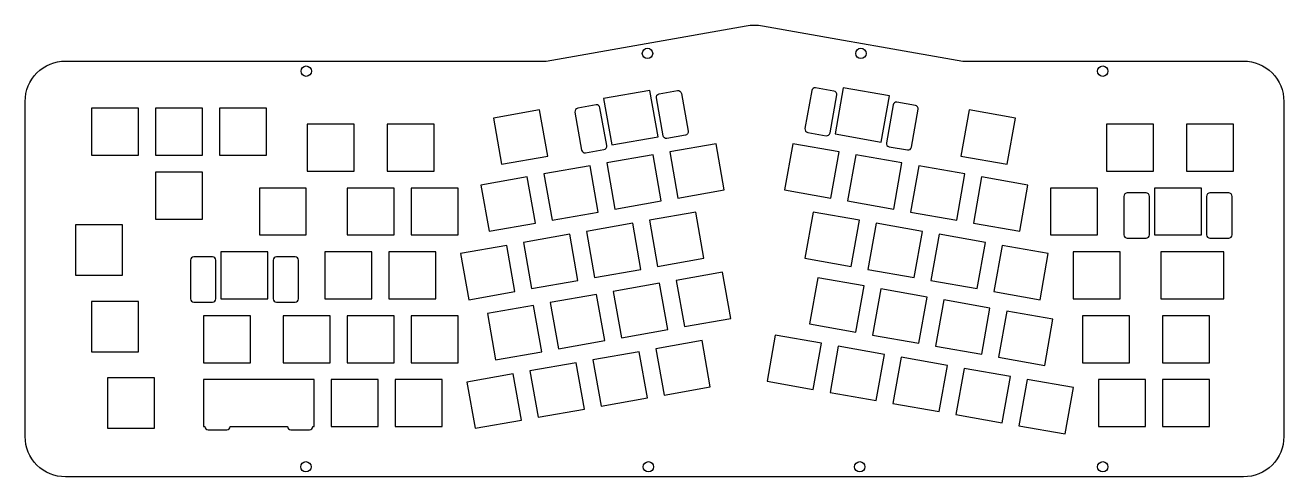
# Model space of a CAD drawing. Header units: millimetres. Extents: x -356 to 19, y -13 to 122.
import ezdxf

# ---------------------------------------------------------------- set-up
doc = ezdxf.new("R2010")
doc.units = ezdxf.units.MM
doc.layers.get('0').update_dxf_attribs({"linetype": 'CONTINUOUS'})

msp = doc.modelspace()

# ---------------------------------------------------------------- linework, layer by layer
for points in [[(7, -12.99), (-343.99, -12.99, -0.414214), (-355.99, -0.99), (-355.99, 99.03, -0.414214), (-343.99, 111.03), (-200.79, 111.03), (-141.16, 121.55, -0.087529), (-136.3, 121.55), (-112.15, 117.29), (-100.83, 115.29), (-76.68, 111.03), (7, 111.03, -0.414214), (19, 99.03), (19, -0.99, -0.414214)], [(-158.49, 90.09, -0.414173), (-159.3, 88.93), (-164.79, 87.97, -0.414223), (-165.95, 88.78), (-167.95, 100.1, -0.414239), (-167.13, 101.26), (-161.65, 102.23, -0.414219), (-160.49, 101.42)], [(-116.2, 89.6), (-114.21, 100.93, 0.41422), (-115.02, 102.09), (-120.51, 103.06, 0.414233), (-121.67, 102.24), (-123.66, 90.92, 0.414214), (-122.85, 89.76), (-117.36, 88.79, 0.414188)], [(-185.9, 97.95), (-191.38, 96.98, 0.414219), (-192.19, 95.83), (-190.2, 84.5, 0.414173), (-189.04, 83.69), (-183.55, 84.66, 0.414223), (-182.74, 85.82), (-184.74, 97.14, 0.414239)], [(-90.77, 97.81), (-96.26, 98.78, 0.41422), (-97.42, 97.97), (-99.41, 86.64, 0.414188), (-98.6, 85.48), (-93.11, 84.52, 0.414214), (-91.95, 85.33), (-89.96, 96.65, 0.414233)], [(-21.05, 59.19), (-21.05, 70.69, 0.414214), (-22.05, 71.69), (-27.63, 71.69, 0.414214), (-28.63, 70.69), (-28.63, 59.19, 0.414214), (-27.63, 58.19), (-22.05, 58.19, 0.414214)], [(-4, 70.69), (-4, 59.19, 0.414214), (-3, 58.19), (2.57, 58.19, 0.414214), (3.57, 59.19), (3.57, 70.69, 0.414214), (2.57, 71.69), (-3, 71.69, 0.414214)], [(-299.18, 40.14), (-299.18, 51.64, 0.414214), (-300.18, 52.64), (-305.75, 52.64, 0.414214), (-306.75, 51.64), (-306.75, 40.14, 0.414214), (-305.75, 39.14), (-300.18, 39.14, 0.414214)], [(-282.13, 51.64), (-282.13, 40.14, 0.414214), (-281.13, 39.14), (-275.56, 39.14, 0.414214), (-274.56, 40.14), (-274.56, 51.64, 0.414214), (-275.56, 52.64), (-281.13, 52.64, 0.414214)], [(-269.85, 16.01), (-302.89, 16.01), (-302.89, 2.01), (-302.47, 2.01, 0.405482), (-301.47, 1.04), (-295.9, 1.04, 0.405482), (-294.9, 2.01), (-277.84, 2.01, 0.405482), (-276.84, 1.04), (-271.27, 1.04, 0.405482), (-270.27, 2.01), (-269.85, 2.01)]]:
    msp.add_lwpolyline(points, format="xyb", close=True)
for points in [[(-169.88, 102.27), (-183.66, 99.84), (-181.23, 86.05), (-167.44, 88.48)], [(-98.49, 100.66), (-112.28, 103.1), (-114.71, 89.31), (-100.92, 86.88)], [(-322.23, 96.97), (-336.23, 96.97), (-336.23, 82.97), (-322.23, 82.97)], [(-317.18, 82.97), (-303.18, 82.97), (-303.18, 96.97), (-317.18, 96.97)], [(-298.13, 96.97), (-298.13, 82.97), (-284.13, 82.97), (-284.13, 96.97)], [(-202.71, 96.48), (-216.49, 94.05), (-214.06, 80.26), (-200.28, 82.69)], [(-77.19, 82.69), (-63.4, 80.26), (-60.97, 94.05), (-74.76, 96.48)], [(-257.94, 92.21), (-271.94, 92.21), (-271.94, 78.21), (-257.94, 78.21)], [(-234.13, 92.21), (-248.13, 92.21), (-248.13, 78.21), (-234.13, 78.21)], [(-33.81, 92.21), (-33.81, 78.21), (-19.81, 78.21), (-19.81, 92.21)], [(4, 78.21), (4, 92.21), (-10, 92.21), (-10, 78.21)], [(-163.94, 83.97), (-161.51, 70.19), (-147.72, 72.62), (-150.15, 86.4)], [(-115.96, 70.19), (-113.52, 83.97), (-127.31, 86.4), (-129.74, 72.62)], [(-168.91, 83.09), (-182.7, 80.66), (-180.27, 66.88), (-166.48, 69.31)], [(-108.55, 83.09), (-110.98, 69.31), (-97.19, 66.88), (-94.76, 80.66)], [(-187.67, 79.79), (-201.46, 77.36), (-199.03, 63.57), (-185.24, 66)], [(-76, 77.36), (-89.79, 79.79), (-92.22, 66), (-78.43, 63.57)], [(-317.18, 63.92), (-303.18, 63.92), (-303.18, 77.92), (-317.18, 77.92)], [(-204, 62.69), (-206.43, 76.48), (-220.22, 74.05), (-217.79, 60.26)], [(-73.46, 62.69), (-59.67, 60.26), (-57.24, 74.05), (-71.03, 76.48)], [(-286.23, 73.16), (-286.23, 59.16), (-272.23, 59.16), (-272.23, 73.16)], [(-246.03, 73.16), (-260.03, 73.16), (-260.03, 59.16), (-246.03, 59.16)], [(-240.98, 59.16), (-226.98, 59.16), (-226.98, 73.16), (-240.98, 73.16)], [(-36.48, 59.16), (-36.48, 73.16), (-50.48, 73.16), (-50.48, 59.16)], [(-5.53, 59.16), (-5.53, 73.16), (-19.53, 73.16), (-19.53, 59.16)], [(-156.22, 65.99), (-170.01, 63.56), (-167.58, 49.77), (-153.79, 52.2)], [(-109.88, 49.77), (-107.45, 63.56), (-121.24, 65.99), (-123.67, 52.2)], [(-340.99, 62.18), (-340.99, 54.11), (-340.99, 54.11), (-340.99, 47.68), (-340.99, 47.68), (-340.99, 47.18), (-326.99, 47.18), (-326.99, 62.18)], [(-186.34, 46.46), (-172.56, 48.89), (-174.99, 62.68), (-188.77, 60.25)], [(-102.48, 62.68), (-104.91, 48.89), (-91.12, 46.46), (-88.69, 60.25)], [(-207.53, 56.94), (-205.1, 43.16), (-191.31, 45.59), (-193.75, 59.37)], [(-83.72, 59.37), (-86.15, 45.59), (-72.36, 43.16), (-69.93, 56.94)], [(-283.66, 40.11), (-283.66, 54.11), (-297.66, 54.11), (-297.66, 40.11)], [(-266.7, 40.11), (-252.7, 40.11), (-252.7, 54.11), (-266.7, 54.11)], [(-247.65, 54.11), (-247.65, 40.11), (-233.65, 40.11), (-233.65, 54.11)], [(-210.07, 42.28), (-212.51, 56.06), (-226.29, 53.63), (-223.86, 39.85)], [(-51.17, 53.63), (-64.96, 56.06), (-67.39, 42.28), (-53.6, 39.85)], [(-29.81, 54.11), (-43.81, 54.11), (-43.81, 40.11), (-29.81, 40.11)], [(1.14, 54.11), (-17.62, 54.11), (-17.62, 40.11), (1.14, 40.11)], [(-162.01, 45.62), (-159.58, 31.84), (-145.8, 34.27), (-148.23, 48.06)], [(-108.5, 30.18), (-106.07, 43.97), (-119.86, 46.4), (-122.29, 32.61)], [(-183.32, 27.65), (-185.75, 41.44), (-199.54, 39.01), (-197.11, 25.22)], [(-164.56, 30.96), (-166.99, 44.75), (-180.78, 42.32), (-178.34, 28.53)], [(-101.1, 43.09), (-103.53, 29.31), (-89.74, 26.87), (-87.31, 40.66)], [(-336.23, 24.82), (-336.23, 24.32), (-322.22, 24.32), (-322.22, 39.32), (-336.22, 39.32), (-336.23, 35.06), (-336.23, 35.06), (-336.23, 24.82)], [(-202.08, 24.34), (-204.51, 38.13), (-218.3, 35.7), (-215.86, 21.91)], [(-68.55, 37.35), (-82.33, 39.78), (-84.77, 26), (-70.98, 23.57)], [(-288.9, 35.06), (-302.89, 35.06), (-302.89, 21.06), (-288.9, 21.06)], [(-279.08, 21.06), (-265.08, 21.06), (-265.08, 35.06), (-279.08, 35.06)], [(-246.03, 21.06), (-246.03, 35.06), (-260.03, 35.06), (-260.03, 21.06)], [(-226.98, 35.06), (-240.98, 35.06), (-240.98, 21.06), (-226.98, 21.06)], [(-63.57, 36.48), (-66.01, 22.69), (-52.22, 20.26), (-49.79, 34.05)], [(-26.96, 21.06), (-26.96, 35.06), (-40.96, 35.06), (-40.96, 21.06)], [(-3.14, 21.06), (-3.14, 35.06), (-17.14, 35.06), (-17.14, 21.06)], [(-165.66, 11.42), (-151.87, 13.85), (-154.3, 27.64), (-168.09, 25.21)], [(-134.98, 15.51), (-121.19, 13.08), (-118.76, 26.86), (-132.54, 29.3)], [(-186.85, 21.9), (-184.42, 8.11), (-170.63, 10.55), (-173.06, 24.33)], [(-102.43, 9.77), (-100, 23.56), (-113.78, 25.99), (-116.21, 12.2)], [(-95.02, 22.68), (-97.46, 8.89), (-83.67, 6.46), (-81.24, 20.25)], [(-189.39, 7.24), (-191.82, 21.03), (-205.61, 18.59), (-203.18, 4.81)], [(-62.48, 16.94), (-76.26, 19.37), (-78.69, 5.58), (-64.91, 3.15)], [(-331.47, 1.51), (-317.47, 1.51), (-317.47, 16.51), (-331.47, 16.51)], [(-264.79, 16.01), (-264.79, 2.01), (-250.8, 2.01), (-250.8, 16.01)], [(-245.74, 2.01), (-231.75, 2.01), (-231.75, 16.01), (-245.74, 16.01)], [(-221.94, 1.5), (-208.15, 3.93), (-210.58, 17.72), (-224.37, 15.29)], [(-59.93, 2.27), (-46.14, -0.16), (-43.71, 13.63), (-57.5, 16.06)], [(-36.19, 16.01), (-36.19, 2.01), (-22.19, 2.01), (-22.19, 16.01)], [(-17.14, 16.01), (-17.14, 2.01), (-3.14, 2.01), (-3.14, 16.01)]]:
    msp.add_lwpolyline(points, close=True)
for centre in [(-170.58, 113.32), (-107.01, 113.34), (-272.26, 108.03), (-34.97, 108.03), (-272.34, -9.99), (-170.3, -9.99), (-107.36, -9.99), (-34.96, -9.99)]:
    msp.add_circle(centre, 1.55)

doc.saveas('drawing.dxf')
